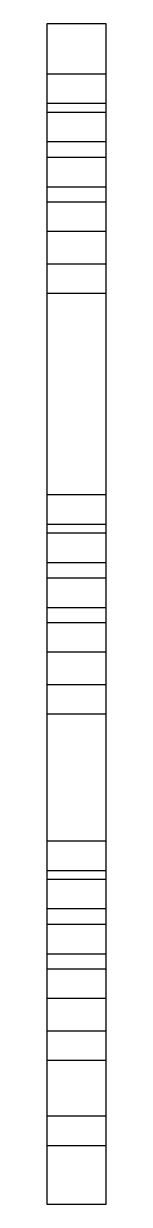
# Model space of a CAD drawing. Header units: millimetres. Extents: x 0 to 100, y 0 to 2000.
import ezdxf

# ---------------------------------------------------------------- set-up
doc = ezdxf.new("R2010")
doc.units = ezdxf.units.MM

msp = doc.modelspace()

# ---------------------------------------------------------------- linework, layer by layer
at = {"color": 18, "true_color": 0x000000}
for p, q in [((0, 0), (0, 2000)), ((0, 2000), (100, 2000)), ((100, 2000), (100, 0)), ((100, 0), (0, 0))]:
    msp.add_line(p, q, dxfattribs=at)
at = {"color": 4}
for p, q in [((0, 1915), (100, 1915)), ((0, 1850.2), (100, 1850.2)), ((0, 1773.6), (100, 1773.6)), ((0, 1698.4), (100, 1698.4)), ((0, 1593.3), (100, 1593.3)), ((0, 1202.4), (100, 1202.4)), ((0, 1137.5), (100, 1137.5)), ((0, 1061), (100, 1061)), ((0, 985.8), (100, 985.8)), ((0, 880.7), (100, 880.7)), ((0, 615.8), (100, 615.8)), ((0, 551), (100, 551)), ((0, 474.4), (100, 474.4)), ((0, 399.2), (100, 399.2)), ((0, 294.1), (100, 294.1)), ((0, 150), (100, 150))]:
    msp.add_line(p, q, dxfattribs=at)
at = {"color": 1}
for p, q in [((0, 1865), (100, 1865)), ((0, 1800.2), (100, 1800.2)), ((0, 1723.6), (100, 1723.6)), ((0, 1648.4), (100, 1648.4)), ((0, 1543.3), (100, 1543.3)), ((0, 1152.4), (100, 1152.4)), ((0, 1087.5), (100, 1087.5)), ((0, 1011), (100, 1011)), ((0, 935.8), (100, 935.8)), ((0, 830.7), (100, 830.7)), ((0, 565.8), (100, 565.8)), ((0, 501), (100, 501)), ((0, 424.4), (100, 424.4)), ((0, 349.2), (100, 349.2)), ((0, 244.1), (100, 244.1)), ((0, 100), (100, 100))]:
    msp.add_line(p, q, dxfattribs=at)

doc.saveas('drawing.dxf')
